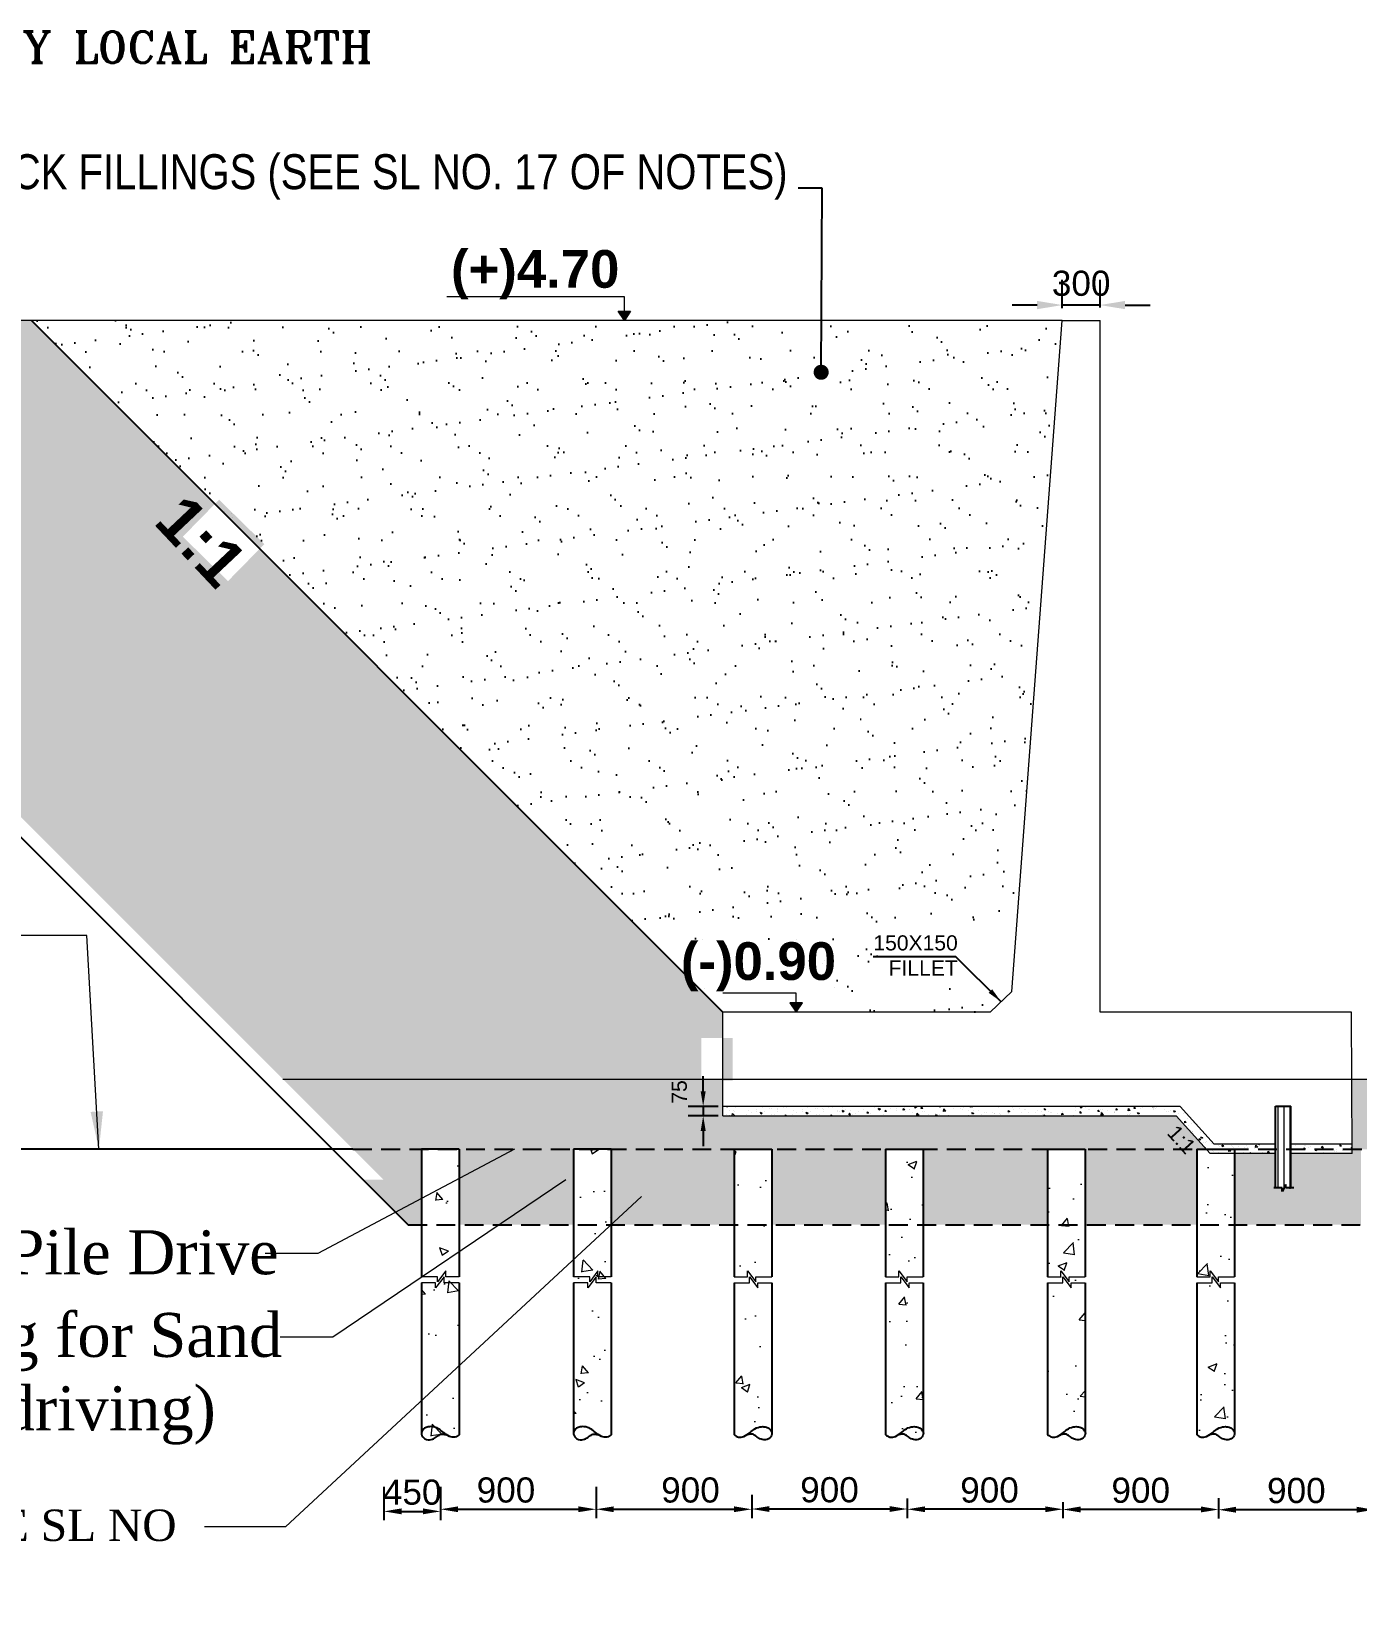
# Model space of a CAD drawing. Extents: x -358915 to 1258323, y -1585493 to -305611.
# Drawn here: x 1035875 to 1046417, y -1497750 to -1485247 of the extents above; entities that cross this region are included whole.
import ezdxf

# ---------------------------------------------------------------- set-up
doc = ezdxf.new("R2010")
doc.units = 0
doc.header["$LTSCALE"] = 300
doc.header["$MEASUREMENT"] = 0
doc.linetypes.add('ACAD_ISO03W100', pattern=[30, 12, -18])
doc.linetypes.add('DASHED', pattern=[0.75, 0.5, -0.25])
doc.layers.get('0').update_dxf_attribs({"linetype": 'CONTINUOUS'})
doc.layers.get('DEFPOINTS').update_dxf_attribs({"linetype": 'CONTINUOUS'})
doc.layers.add('Dim', color=7, linetype='CONTINUOUS', lineweight=9)
doc.layers.add('HATCH', color=252, linetype='CONTINUOUS', lineweight=5)
for name, color, linetype in [('LINE', 7, 'CONTINUOUS'), ('P1', 7, 'CONTINUOUS'), ('TEXT', 10, 'CONTINUOUS'), ('TXT', 7, 'CONTINUOUS')]:
    doc.layers.add(name, color=color, linetype=linetype)
doc.styles.add('Arial', font='arial.ttf')
doc.styles.add('BIG', font='ROMANT.SHX')
doc.styles.add('DIM', font='isocp3.shx')
doc.styles.add('dimText', font='ARIALN.TTF')
doc.dimstyles.new('dim_100', dxfattribs={"dimtxt": 200, "dimasz": 200, "dimexe": 200, "dimexo": 100, "dimgap": 70, "dimtad": 1, "dimdec": 0, "dimzin": 0, "dimdsep": 46, "dimtxsty": 'DIM', "dimcen": 150, "dimclrd": 5, "dimclre": 5, "dimclrt": 7, "dimadec": 0, "dimazin": 0, "dimtfac": 1, "dimtdec": 0, "dimtmove": 0, "dimatfit": 3, "dimfxl": 20, "dimtolj": 1, "dimtzin": 0, "dimarcsym": 0})
doc.dimstyles.new('dim_230', dxfattribs={"dimtxt": 460, "dimasz": 460, "dimexe": 230, "dimexo": 100, "dimgap": 100, "dimtad": 1, "dimdec": 0, "dimzin": 0, "dimdsep": 46, "dimtxsty": 'dimText', "dimcen": 0.09, "dimclrd": 256, "dimclre": 256, "dimclrt": 7, "dimadec": 0, "dimazin": 0, "dimtfac": 1, "dimtdec": 0, "dimtofl": 0, "dimtmove": 0, "dimatfit": 3, "dimfxl": 1, "dimtolj": 1, "dimtzin": 0, "dimlwd": -1, "dimlwe": -1, "dimarcsym": 0})
doc.dimstyles.new('dim_250', dxfattribs={"dimtxt": 500, "dimasz": 500, "dimexe": 500, "dimexo": 100, "dimgap": 150, "dimtad": 1, "dimdec": 0, "dimzin": 0, "dimdsep": 46, "dimtxsty": 'Arial', "dimcen": 350, "dimclrd": 5, "dimclre": 5, "dimclrt": 7, "dimadec": 0, "dimazin": 0, "dimtfac": 1, "dimtdec": 0, "dimtmove": 0, "dimatfit": 3, "dimfxl": 500, "dimfxlon": 1, "dimtolj": 1, "dimtzin": 0, "dimarcsym": 0})
doc.dimstyles.new('dim_60', dxfattribs={"dimtxt": 120, "dimasz": 120, "dimexe": 60, "dimexo": 60, "dimgap": 50, "dimtad": 1, "dimdec": 0, "dimzin": 0, "dimdsep": 46, "dimtxsty": 'DIM', "dimcen": 0.09, "dimclrd": 5, "dimclre": 5, "dimclrt": 7, "dimadec": 0, "dimazin": 0, "dimtfac": 1, "dimtdec": 0, "dimtmove": 0, "dimatfit": 3, "dimfxl": 1, "dimtolj": 1, "dimtzin": 0, "dimarcsym": 0})
doc.dimstyles.new('dim_70', dxfattribs={"dimtxt": 140, "dimasz": 140, "dimexe": 70, "dimexo": 40, "dimgap": 50, "dimtad": 1, "dimdec": 0, "dimzin": 0, "dimdsep": 46, "dimtxsty": 'Arial', "dimcen": 0.09, "dimclrd": 5, "dimclre": 5, "dimclrt": 7, "dimadec": 0, "dimazin": 0, "dimtfac": 1, "dimtdec": 0, "dimtmove": 0, "dimatfit": 3, "dimfxl": 1, "dimtolj": 1, "dimtzin": 0, "dimarcsym": 0})
pattern_1 = [(37.5, (2003.17, -4626.59), (-5.039469, 154.1459015), [0, -121.6, 0, -136, 0, -130]), (7.5, (2003.17, -4626.6), (141.582136, 225.771685), [0, -65.6, 0, -109.6, 0, -42]), (327.5, (1904.77, -4626.59), (249.131349, 0.452724), [0, -40, 0, -144, 0, -188]), (317.5, (1904.77, -4626.6), (240.490128, 70.214045), [0, -20, 0, -94.4, 0, -108])]

# ---------------------------------------------------------------- blocks, each defined once
blk = doc.blocks.new('*D1532')
at = {"layer": 'DEFPOINTS', "color": 0, "ltscale": 50}
for p in [(1042843, -1496875), (1044081, -1496906), (1042843, -1497000)]:
    blk.add_point(p, dxfattribs=at)
at = {"layer": 'HATCH', "color": 5, "lineweight": -2, "ltscale": 50}
for p, q in [((1042843, -1496915), (1042843, -1497070)), ((1044081, -1496946), (1044081, -1497070)), ((1043941, -1497000), (1042983, -1497000))]:
    blk.add_line(p, q, dxfattribs=at)
at = {"layer": 'HATCH', "color": 5, "ltscale": 50}
for points in [[(1042983, -1496977), (1042983, -1497023), (1042843, -1497000)], [(1043941, -1496977), (1043941, -1497023), (1044081, -1497000)]]:
    blk.add_solid(points, dxfattribs=at)
at = {"layer": 'HATCH', "color": 7, "ltscale": 50, "insert": (1043497, -1496848), "char_height": 200, "attachment_point": 5, "style": 'Arial'}
blk.add_mtext('\\A1;900', dxfattribs=at)
blk = doc.blocks.new('*D1533')
at = {"layer": 'DEFPOINTS', "color": 0, "ltscale": 50}
for p in [(1041605, -1496846), (1042843, -1496875), (1041605, -1496998)]:
    blk.add_point(p, dxfattribs=at)
at = {"layer": 'HATCH', "color": 5, "lineweight": -2, "ltscale": 50}
for p, q in [((1041605, -1496886), (1041605, -1497068)), ((1042843, -1496915), (1042843, -1497068)), ((1042703, -1496998), (1041745, -1496998))]:
    blk.add_line(p, q, dxfattribs=at)
at = {"layer": 'HATCH', "color": 5, "ltscale": 50}
for points in [[(1041745, -1496975), (1041745, -1497021), (1041605, -1496998)], [(1042703, -1496975), (1042703, -1497021), (1042843, -1496998)]]:
    blk.add_solid(points, dxfattribs=at)
at = {"layer": 'HATCH', "color": 7, "ltscale": 50, "insert": (1042224, -1496846), "char_height": 200, "attachment_point": 5, "style": 'Arial'}
blk.add_mtext('\\A1;900', dxfattribs=at)
blk = doc.blocks.new('*D1534')
at = {"layer": 'DEFPOINTS', "color": 0, "ltscale": 50}
for p in [(1044076, -1487423), (1044076, -1487547), (1044376, -1487543)]:
    blk.add_point(p, dxfattribs=at)
at = {"layer": 'HATCH', "color": 5, "lineweight": -2, "ltscale": 50}
for p, q in [((1044076, -1487447), (1044076, -1487223)), ((1044376, -1487443), (1044376, -1487223)), ((1043876, -1487423), (1043676, -1487423)), ((1044376, -1487423), (1044076, -1487423)), ((1044576, -1487423), (1044776, -1487423))]:
    blk.add_line(p, q, dxfattribs=at)
at = {"layer": 'HATCH', "color": 5, "ltscale": 50}
for points in [[(1043876, -1487390), (1043876, -1487456), (1044076, -1487423)], [(1044576, -1487390), (1044576, -1487456), (1044376, -1487423)]]:
    blk.add_solid(points, dxfattribs=at)
at = {"layer": 'HATCH', "color": 7, "ltscale": 50, "insert": (1044226, -1487251), "char_height": 200, "attachment_point": 5, "style": 'Arial'}
blk.add_mtext('\\A1;300', dxfattribs=at)
blk = doc.blocks.new('RT')
at = {"layer": 'Dim', "ltscale": 50}
h = blk.add_hatch(dxfattribs=at)
h.set_pattern_fill('AR-CONC', color=8, scale=100, style=0)
h.set_pattern_definition([(50, (-3013919.5, 641592.65), (717.26018, -62.75213), [75, -825]), (355, (-3013919.5, 641592.65), (-138.75133, 752.19213), [60, -660]), (100.4514, (-3013859.75, 641587.4), (578.50938, 689.43954), [63.74019, -701.14211]), (46.1842, (-3013919.5, 641792.65), (1067.24105, -165.51901), [112.5, -1237.5]), (96.6356, (-3013830.6, 641778.9), (934.6627, 974.11787), [95.6103, -1051.713]), (351.1842, (-3013919.5, 641792.7), (934.66195, 974.1186), [90, -990]), (21, (-3013819.5, 641742.65), (596.90705, -402.61889), [75, -825]), (326, (-3013819.5, 641742.65), (243.31533, 725.15005), [60, -660]), (71.4514, (-3013769.8, 641709.1), (840.22263, 322.5305), [63.74019, -701.14211]), (37.5, (-3013919.52, 641592.65), (12.159855, 332.893854), [0, -652, 0, -670, 0, -662.5]), (7.5, (-3013919.52, 641592.65), (263.069537, 394.41171), [0, -382, 0, -637, 0, -252.5]), (327.5, (-3014142.52, 641592.65), (533.822436, -22.554872), [0, -250, 0, -780, 0, -1035]), (317.5, (-3014242.52, 641592.65), (583.18617, 100.10498), [0, -325, 0, -518, 0, -735])])
h.paths.add_polyline_path([(150, -2269), (138, -2291), (119, -2305), (97, -2311), (74, -2310), (52, -2302), (33, -2290), (15, -2276), (-6, -2267), (-29, -2266), (-52, -2273), (-64, -2281), (-86, -2289), (-109, -2290), (-130, -2283), (-150, -2271), (-150, 0), (150, 0)])
for points in [[(-150, -1014), (-44, -1014), (-44, -966), (22, -1055), (22, -1014), (150, -1014)], [(-150, -1063), (-29, -1063), (-29, -1015), (38, -1103), (38, -1063), (150, -1063)]]:
    blk.add_lwpolyline(points, dxfattribs=at)
at = {"layer": 'P1', "ltscale": 50}
for points in [[(-150, 0), (-150, -1014)], [(-150, 0), (150, 0)], [(150, 0), (150, -1014)], [(-150, -1063), (-150, -2271)], [(150, -1063), (150, -2253)]]:
    blk.add_lwpolyline(points, dxfattribs=at)
blk.add_spline([(-150, -2271), (-115, -2289), (-72, -2284), (-23, -2252), (15, -2223), (67, -2207), (106, -2210), (132, -2224), (144, -2239), (150, -2253), (150, -2266), (123, -2303), (73, -2309), (38, -2293), (10, -2273), (-18, -2265), (-51, -2273)], degree=3, dxfattribs=at)
blk = doc.blocks.new('PILE.5')
at = {"layer": 'HATCH', "color": 5}
blk.add_blockref('RT', (0, 0), dxfattribs=at)
blk = doc.blocks.new('*D1535')
at = {"layer": 'DEFPOINTS', "color": 0, "ltscale": 50}
for p in [(1040367, -1496782), (1041605, -1496846), (1041605, -1497000)]:
    blk.add_point(p, dxfattribs=at)
at = {"layer": 'HATCH', "color": 5, "lineweight": -2, "ltscale": 50}
for p, q in [((1040367, -1496822), (1040367, -1497070)), ((1041605, -1496886), (1041605, -1497070)), ((1040507, -1497000), (1041465, -1497000))]:
    blk.add_line(p, q, dxfattribs=at)
at = {"layer": 'HATCH', "color": 5, "ltscale": 50}
for points in [[(1040507, -1496977), (1040507, -1497023), (1040367, -1497000)], [(1041465, -1496977), (1041465, -1497023), (1041605, -1497000)]]:
    blk.add_solid(points, dxfattribs=at)
at = {"layer": 'HATCH', "color": 7, "ltscale": 50, "insert": (1041118, -1496848), "char_height": 200, "attachment_point": 5, "style": 'Arial'}
blk.add_mtext('\\A1;900', dxfattribs=at)
blk = doc.blocks.new('*D1536')
at = {"layer": 'DEFPOINTS', "color": 0, "ltscale": 50}
for p in [(1045319, -1496906), (1046557, -1496875), (1045319, -1497004)]:
    blk.add_point(p, dxfattribs=at)
at = {"layer": 'HATCH', "color": 5, "lineweight": -2, "ltscale": 50}
for p, q in [((1045319, -1496946), (1045319, -1497074)), ((1046557, -1496915), (1046557, -1497074)), ((1046417, -1497004), (1045459, -1497004))]:
    blk.add_line(p, q, dxfattribs=at)
at = {"layer": 'HATCH', "color": 5, "ltscale": 50}
for points in [[(1045459, -1496980), (1045459, -1497027), (1045319, -1497004)], [(1046417, -1496980), (1046417, -1497027), (1046557, -1497004)]]:
    blk.add_solid(points, dxfattribs=at)
at = {"layer": 'HATCH', "color": 7, "ltscale": 50, "insert": (1045938, -1496852), "char_height": 200, "attachment_point": 5, "style": 'Arial'}
blk.add_mtext('\\A1;900', dxfattribs=at)
blk = doc.blocks.new('*D1539')
at = {"layer": 'DEFPOINTS', "color": 0, "ltscale": 500}
for p in [(1041627, -1493796), (1041219, -1493871), (1041696, -1493871)]:
    blk.add_point(p, dxfattribs=at)
at = {"layer": 'Dim', "color": 5, "lineweight": -2, "ltscale": 500}
for p, q in [((1041219, -1493676), (1041219, -1493556)), ((1041339, -1493796), (1041099, -1493796)), ((1041219, -1493796), (1041219, -1493871)), ((1041339, -1493871), (1041099, -1493871)), ((1041219, -1493991), (1041219, -1494111))]:
    blk.add_line(p, q, dxfattribs=at)
at = {"layer": 'Dim', "color": 5, "ltscale": 500}
for points in [[(1041199, -1493676), (1041239, -1493676), (1041219, -1493796)], [(1041199, -1493991), (1041239, -1493991), (1041219, -1493871)]]:
    blk.add_solid(points, dxfattribs=at)
at = {"layer": 'Dim', "color": 7, "ltscale": 500, "insert": (1041030, -1493681), "char_height": 120, "attachment_point": 5, "rotation": 90, "style": 'Arial'}
blk.add_mtext('\\A1;75', dxfattribs=at)
blk = doc.blocks.new('*D1540')
at = {"layer": 'DEFPOINTS', "color": 0, "ltscale": 50}
for p in [(1038679, -1496782), (1039129, -1496782), (1039129, -1497017)]:
    blk.add_point(p, dxfattribs=at)
at = {"layer": 'HATCH', "color": 5, "lineweight": -2, "ltscale": 50}
for p, q in [((1038679, -1496822), (1038679, -1497087)), ((1039129, -1496822), (1039129, -1497087)), ((1038819, -1497017), (1038989, -1497017))]:
    blk.add_line(p, q, dxfattribs=at)
at = {"layer": 'HATCH', "color": 5, "ltscale": 50}
for points in [[(1038819, -1496993), (1038819, -1497040), (1038679, -1497017)], [(1038989, -1496993), (1038989, -1497040), (1039129, -1497017)]]:
    blk.add_solid(points, dxfattribs=at)
at = {"layer": 'HATCH', "color": 7, "ltscale": 50, "insert": (1038904, -1496865), "char_height": 200, "attachment_point": 5, "style": 'Arial'}
blk.add_mtext('\\A1;450', dxfattribs=at)
blk = doc.blocks.new('*D1558')
at = {"layer": 'DEFPOINTS', "color": 0, "ltscale": 50}
for p in [(1039129, -1496782), (1040367, -1496846), (1040367, -1497000)]:
    blk.add_point(p, dxfattribs=at)
at = {"layer": 'HATCH', "color": 5, "lineweight": -2, "ltscale": 50}
for p, q in [((1039129, -1496822), (1039129, -1497070)), ((1040367, -1496886), (1040367, -1497070)), ((1039269, -1497000), (1040227, -1497000))]:
    blk.add_line(p, q, dxfattribs=at)
at = {"layer": 'HATCH', "color": 5, "ltscale": 50}
for points in [[(1039269, -1496977), (1039269, -1497023), (1039129, -1497000)], [(1040227, -1496977), (1040227, -1497023), (1040367, -1497000)]]:
    blk.add_solid(points, dxfattribs=at)
at = {"layer": 'HATCH', "color": 7, "ltscale": 50, "insert": (1039650, -1496848), "char_height": 200, "attachment_point": 5, "style": 'Arial'}
blk.add_mtext('\\A1;900', dxfattribs=at)
blk = doc.blocks.new('*D1682')
at = {"layer": 'DEFPOINTS', "color": 0, "ltscale": 50}
for p in [(1044081, -1496904), (1045319, -1496873), (1044081, -1497002)]:
    blk.add_point(p, dxfattribs=at)
at = {"layer": 'HATCH', "color": 5, "lineweight": -2, "ltscale": 50}
for p, q in [((1044081, -1496944), (1044081, -1497072)), ((1045319, -1496913), (1045319, -1497072)), ((1045179, -1497002), (1044221, -1497002))]:
    blk.add_line(p, q, dxfattribs=at)
at = {"layer": 'HATCH', "color": 5, "ltscale": 50}
for points in [[(1044221, -1496978), (1044221, -1497025), (1044081, -1497002)], [(1045179, -1496978), (1045179, -1497025), (1045319, -1497002)]]:
    blk.add_solid(points, dxfattribs=at)
at = {"layer": 'HATCH', "color": 7, "ltscale": 50, "insert": (1044700, -1496850), "char_height": 200, "attachment_point": 5, "style": 'Arial'}
blk.add_mtext('\\A1;900', dxfattribs=at)

msp = doc.modelspace()

# ---------------------------------------------------------------- hatches: boundary and pattern name
at = {"layer": 'Dim', "ltscale": 500}
h = msp.add_hatch(color=15, dxfattribs=at)
h.dxf.hatch_style = 1
h.paths.add_polyline_path([(1040592.3, -1487471.6), (1040542.6, -1487471.6), (1040592.3, -1487545.5)])
h.paths.add_polyline_path([(1040642, -1487471.6), (1040592.3, -1487471.6), (1040592.3, -1487545.5)])
h = msp.add_hatch(color=15, dxfattribs=at)
h.dxf.hatch_style = 1
h.paths.add_polyline_path([(1041958.9, -1492972), (1042008.7, -1492972), (1041958.9, -1493045.9)])
h.paths.add_polyline_path([(1041909.2, -1492972), (1041958.9, -1492972), (1041958.9, -1493045.9)])
at = {"layer": 'HATCH', "ltscale": 10}
h = msp.add_hatch(dxfattribs=at)
h.set_pattern_fill('ANSI31', color=256, scale=375, angle=45, style=0)
h.set_pattern_definition([(90, (910606.73, -1484484.224), (46.875, 7e-15), [])])
h.paths.add_polyline_path([(1045893, -1494450.4), (1045848.8, -1494450.4), (1045848.8, -1494421.9), (1045820.8, -1494477.3), (1045820.8, -1494450.4), (1045773, -1494449.8), (1045773, -1493795.7), (1045893, -1493795.7)])
at = {"layer": 'LINE', "lineweight": 9, "ltscale": 50}
h = msp.add_hatch(dxfattribs=at)
h.set_pattern_fill('AR-SAND', color=0, scale=80, style=0)
h.set_pattern_definition(pattern_1)
h.paths.add_polyline_path([(1031841.9, -1487545.5), (1035875.3, -1487545.5), (1041375.7, -1493045.9), (1041375.7, -1493579.8), (1040472.3, -1493579.8), (1040472.3, -1492437.7), (1036749.3, -1492452.9)])
h.paths.add_polyline_path([(1036749.3, -1492452.9), (1040472.3, -1492437.7), (1040472.3, -1493579.8), (1037876.2, -1493579.8)], flags=17)
h.paths.add_polyline_path([(1041452.7, -1493590.6), (1041205.4, -1493590.6), (1041205.4, -1493250.9), (1041452.7, -1493250.9)])
h.paths.add_polyline_path([(1037439, -1489617.9), (1037079.2, -1489265.3), (1037367.7, -1488970.9), (1037727.5, -1489323.6)], flags=16)
at = {"layer": 'LINE', "ltscale": 50}
h = msp.add_hatch(dxfattribs=at)
h.set_pattern_fill('AR-SAND', color=4, scale=200, style=0)
h.set_pattern_definition([(37.5, (2003.17, -4626.6), (-12.59867, 385.364754), [0, -304, 0, -340, 0, -325]), (7.5, (2003.17, -4626.6), (353.95534, 564.42921), [0, -164, 0, -274, 0, -105]), (327.5, (1757.17, -4626.6), (622.82837, 1.13181), [0, -100, 0, -360, 0, -470]), (317.5, (1757.17, -4626.6), (601.22532, 175.53511), [0, -50, 0, -236, 0, -270])])
h.paths.add_polyline_path([(1042008.7, -1492972), (1041909.2, -1492972), (1041958.9, -1493045.9), (1041375.7, -1493045.9), (1035875.3, -1487545.5), (1044075.3, -1487552.9), (1043669.1, -1492887.5), (1043502.4, -1493045.9), (1041958.9, -1493045.9)])
h.paths.add_polyline_path([(1042177.8, -1493045.9), (1041375.7, -1493045.9), (1041134.3, -1492549.1), (1042144.1, -1492545.4)], flags=17)
h.paths.add_polyline_path([(1042665.3, -1492831.3), (1042665.3, -1492384), (1043712.5, -1492390.8), (1043675.7, -1492881.2)], flags=16)
at = {"layer": 'LINE', "lineweight": 9}
h = msp.add_hatch(dxfattribs=at)
h.set_pattern_fill('AR-SAND', color=256, scale=70, style=0)
h.set_pattern_definition([(37.5, (0, 0), (-4.409535, 134.877664), [0, -106.4, 0, -119, 0, -113.75]), (7.5, (0, 0), (123.88437, 197.550225), [0, -57.4, 0, -95.9, 0, -36.75]), (327.5, (-86.1, 0), (217.98993, 0.396134), [0, -35, 0, -126, 0, -164.5]), (317.5, (-86.1, 0), (210.428862, 61.43729), [0, -17.5, 0, -82.6, 0, -94.5])])
h.paths.add_polyline_path([(1048396, -1494379.8), (1047946.9, -1494379.8), (1047946.9, -1494736.6), (1048039.3, -1494736.6)])
h.paths.add_polyline_path([(1047646.9, -1494379.8), (1046751, -1494379.8), (1046751, -1494736.6), (1047646.9, -1494736.6)])
h.paths.add_polyline_path([(1046451, -1494379.8), (1045893, -1494379.8), (1045893, -1494444.7), (1045854.3, -1494444.7), (1045854.3, -1494416.1), (1045826.2, -1494471.5), (1045826.2, -1494444.7), (1045773, -1494444.7), (1045773, -1494379.8), (1045446.2, -1494379.8), (1045446.2, -1494736.6), (1046451, -1494736.6)])
h.paths.add_polyline_path([(1045146.2, -1494379.8), (1044259.2, -1494379.8), (1044259.2, -1494736.6), (1045146.2, -1494736.6)])
h.paths.add_polyline_path([(1043959.2, -1494379.8), (1042970.2, -1494379.8), (1042970.2, -1494736.6), (1043959.2, -1494736.6)])
h.paths.add_polyline_path([(1042670.2, -1494379.8), (1041765.6, -1494379.8), (1041765.6, -1494736.6), (1042670.2, -1494736.6)])
h.paths.add_polyline_path([(1041465.6, -1494379.8), (1040488.1, -1494379.8), (1040488.1, -1494736.6), (1041465.6, -1494736.6)])
h.paths.add_polyline_path([(1040188.1, -1494379.8), (1039278.6, -1494379.8), (1039278.6, -1494736.6), (1040188.1, -1494736.6)])
h.paths.add_polyline_path([(1038978.6, -1494379.8), (1038515.1, -1494379.8), (1038871.9, -1494736.6), (1038978.6, -1494736.6)])
h.paths.add_polyline_path([(1040939.4, -1493797.3), (1040939.4, -1493565.5), (1041121.4, -1493565.5), (1041121.4, -1493797.3)], flags=9)
h.paths.add_polyline_path([(1044859.8, -1494010.9), (1045056.6, -1494228.4), (1045190.6, -1494107.1), (1044993.8, -1493889.6)], flags=24)
h.paths.add_polyline_path([(1040746.9, -1494136.6), (1045221.4, -1494136.6), (1044983, -1493870.7), (1041375.7, -1493870.7), (1041375.7, -1493579.8), (1037876.2, -1493579.8), (1038676.2, -1494379.8), (1038978.6, -1494379.8), (1038978.6, -1494136.6), (1039278.6, -1494136.6), (1039278.6, -1494136.6), (1040446.9, -1494136.6), (1040446.9, -1494136.6), (1040746.9, -1494136.6)])
h.paths.add_polyline_path([(1046451, -1494136.6), (1047946.9, -1494136.6), (1047946.9, -1494379.8), (1048246.9, -1494379.8), (1049046.9, -1493579.8), (1046379.3, -1493579.8), (1046383, -1494170.7), (1046319.1, -1494170.7), (1046319.1, -1494379.8), (1046451, -1494379.8)])
at = {"layer": 'LINE', "lineweight": 9, "ltscale": 50}
h = msp.add_hatch(dxfattribs=at)
h.set_pattern_fill('AR-SAND', color=0, scale=80, style=0)
h.set_pattern_definition(pattern_1)
h.paths.add_polyline_path([(1042670.2, -1494136.6), (1041765.6, -1494136.6), (1041765.6, -1494379.8), (1042670.2, -1494379.8)])
h.paths.add_polyline_path([(1041465.6, -1494136.6), (1040488.1, -1494136.6), (1040488.1, -1494379.8), (1041465.6, -1494379.8)])
h.paths.add_polyline_path([(1040188.1, -1494136.6), (1039278.6, -1494136.6), (1039278.6, -1494379.8), (1040188.1, -1494379.8)])
h.paths.add_polyline_path([(1043959.2, -1494136.6), (1042970.2, -1494136.6), (1042970.2, -1494379.8), (1043959.2, -1494379.8)])
h.paths.add_polyline_path([(1045146.2, -1494136.6), (1044259.2, -1494136.6), (1044259.2, -1494379.8), (1045146.2, -1494379.8)])
h.paths.add_polyline_path([(1047646.9, -1494136.6), (1046751, -1494136.6), (1046751, -1494379.8), (1047646.9, -1494379.8)])
h.paths.add_polyline_path([(1046451, -1494136.6), (1046382.8, -1494136.6), (1046383, -1494170.7), (1045893, -1494170.7), (1045893, -1494379.8), (1046451, -1494379.8)])
h.paths.add_polyline_path([(1045773, -1494170.7), (1045446.2, -1494170.7), (1045446.2, -1494379.8), (1045773, -1494379.8)])
h.paths.add_polyline_path([(1044859.8, -1494010.9), (1045056.6, -1494228.4), (1045190.6, -1494107.1), (1044993.8, -1493889.6)], flags=9)

# ---------------------------------------------------------------- linework, layer by layer
at = {"color": 7, "lineweight": 15}
for p, q in [((1043675.7, -1492881.2), (1044075.9, -1487545.5)), ((1044075.9, -1487545.5), (1044375.9, -1487545.5)), ((1044375.9, -1493045.9), (1044375.9, -1487545.5)), ((1043675.7, -1492881.2), (1043502.4, -1493045.9)), ((1043502.4, -1493045.9), (1041375.7, -1493045.9)), ((1041375.7, -1493870.7), (1041375.7, -1493045.9)), ((1046375.9, -1493045.9), (1044375.9, -1493045.9)), ((1044375.9, -1493045.9), (1044375.9, -1493045.9)), ((1046383, -1494170.7), (1046375.9, -1493045.9)), ((1041525.7, -1493795.7), (1041375.7, -1493795.7)), ((1045014, -1493795.7), (1041525.7, -1493795.7)), ((1041375.7, -1493870.7), (1041525.7, -1493870.7)), ((1041525.7, -1493870.7), (1044983, -1493870.7)), ((1045773, -1494095.7), (1045283, -1494095.7)), ((1046383, -1494095.7), (1045893, -1494095.7)), ((1045773, -1494170.7), (1045252, -1494170.7)), ((1046383, -1494170.7), (1045893, -1494170.7))]:
    msp.add_line(p, q, dxfattribs=at)
for points in [[(1045014, -1493795.7), (1045283, -1494095.7)], [(1044983, -1493870.7), (1045252, -1494170.7)]]:
    msp.add_lwpolyline(points, dxfattribs=at)
at = {"layer": 'Dim', "ltscale": 500}
msp.add_line((1036316.2, -1492437.7), (1030110.2, -1492437.7, 0), dxfattribs=at)
for points in [[(1040592.3, -1487471.6), (1040592.3, -1487356.5), (1039179.3, -1487356.5)], [(1041958.9, -1492972), (1041958.9, -1492896.1), (1041374.1, -1492896.1)]]:
    msp.add_lwpolyline(points, dxfattribs=at)
for points in [[(1040592.3, -1487545.5), (1040542.6, -1487471.6), (1040642, -1487471.6)], [(1041958.9, -1493045.9), (1042008.7, -1492972), (1041909.2, -1492972)]]:
    msp.add_lwpolyline(points, close=True, dxfattribs=at)
at = {"layer": 'HATCH', "color": 8, "linetype": 'ACAD_ISO03W100', "ltscale": 10000}
msp.add_line((1037876.2, -1493579.8), (1050031.1, -1493579.8), dxfattribs=at)
at = {"layer": 'HATCH', "color": 5, "ltscale": 50}
msp.add_lwpolyline([(1044075.9, -1487545.5), (1031226.1, -1487545.5)], dxfattribs=at)
at = {"layer": 'LINE', "color": 2, "lineweight": 15}
for p, q in [((1041403.2, -1493800.4), (1041404.1, -1493795.7)), ((1041415.2, -1493799.3), (1041403.2, -1493800.4)), ((1041415.2, -1493799.3), (1041412.2, -1493795.7)), ((1041431.2, -1493828.6), (1041431.2, -1493828.6)), ((1041463.5, -1493830.2), (1041463.5, -1493830.2)), ((1041472, -1493839.8), (1041472, -1493839.8)), ((1041474.2, -1493800.8), (1041474.2, -1493800.8)), ((1041577.1, -1493831.7), (1041577.1, -1493831.7)), ((1041599.5, -1493844.1), (1041599.5, -1493844.1)), ((1041641.7, -1493817.3), (1041641.7, -1493817.3)), ((1041642.3, -1493840.3), (1041642.3, -1493840.3)), ((1041689.4, -1493851.1), (1041675.4, -1493845.7)), ((1041679.5, -1493857.8), (1041675.4, -1493845.7)), ((1041679.8, -1493845.8), (1041679.8, -1493845.8)), ((1041688, -1493804.9), (1041688, -1493804.9)), ((1041690.2, -1493796.4), (1041690.2, -1493796.4)), ((1041706.3, -1493839.6), (1041706.3, -1493839.6)), ((1041748.5, -1493812.7), (1041748.5, -1493812.7)), ((1041763.7, -1493814.9), (1041763.7, -1493814.9)), ((1041806.9, -1493816.4), (1041806.9, -1493816.4)), ((1041813.1, -1493835.1), (1041813.1, -1493835.1)), ((1041813.8, -1493821.5), (1041813.8, -1493821.5)), ((1041855.2, -1493808.2), (1041855.2, -1493808.2)), ((1041882.3, -1493807), (1041882.3, -1493807)), ((1041941.3, -1493831.7), (1041941.3, -1493831.7)), ((1041963.7, -1493844.1), (1041963.7, -1493844.1)), ((1042005.8, -1493817.3), (1042005.8, -1493817.3)), ((1042006.4, -1493840.3), (1042006.4, -1493840.3)), ((1042053.5, -1493851.1), (1042039.5, -1493845.7)), ((1042043.6, -1493857.8), (1042039.5, -1493845.7)), ((1042043.9, -1493845.8), (1042043.9, -1493845.8)), ((1042052.1, -1493804.9), (1042052.1, -1493804.9)), ((1042054.3, -1493796.4), (1042054.3, -1493796.4)), ((1042070.4, -1493839.6), (1042070.4, -1493839.6)), ((1042112.6, -1493812.7), (1042112.6, -1493812.7)), ((1042127.9, -1493814.9), (1042127.9, -1493814.9)), ((1042171, -1493816.4), (1042171, -1493816.4)), ((1042177.2, -1493835.1), (1042177.2, -1493835.1)), ((1042177.9, -1493821.5), (1042177.9, -1493821.5)), ((1042219.4, -1493808.2), (1042219.4, -1493808.2)), ((1042246.4, -1493807), (1042246.4, -1493807)), ((1042284, -1493830.6), (1042284, -1493830.6)), ((1042287.6, -1493836.4), (1042287.6, -1493836.4)), ((1042304.2, -1493838.1), (1042304.2, -1493838.1)), ((1042326.1, -1493803.7), (1042326.1, -1493803.7)), ((1042341, -1493835), (1042327, -1493829.7)), ((1042331, -1493841.8), (1042327, -1493829.7)), ((1042341, -1493835), (1042331, -1493841.8)), ((1042349.1, -1493821.1), (1042349.1, -1493821.1)), ((1042390.7, -1493826.1), (1042390.7, -1493826.1)), ((1042432.9, -1493799.2), (1042432.9, -1493799.2)), ((1042453, -1493836.1), (1042453, -1493836.1)), ((1042497.5, -1493821.6), (1042497.5, -1493821.6)), ((1042523.1, -1493850.4), (1042525.4, -1493837.9)), ((1042532.9, -1493846.7), (1042525.4, -1493837.9)), ((1042535.1, -1493849.4), (1042532.9, -1493846.7)), ((1042579.5, -1493802.4), (1042579.5, -1493802.4)), ((1042604.2, -1493817.1), (1042604.2, -1493817.1)), ((1042628.4, -1493819), (1042614.4, -1493813.6)), ((1042618.4, -1493825.7), (1042614.4, -1493813.6)), ((1042628.4, -1493819), (1042618.4, -1493825.7)), ((1042629.6, -1493809), (1042629.6, -1493809)), ((1042654.3, -1493796.4), (1042654.3, -1493796.4)), ((1042666.6, -1493837.8), (1042668.9, -1493825.3)), ((1042678.5, -1493836.8), (1042666.6, -1493837.8)), ((1042678.5, -1493836.8), (1042668.9, -1493825.3)), ((1042711, -1493812.5), (1042711, -1493812.5)), ((1042745.9, -1493797.2), (1042745.9, -1493797.2)), ((1042755.9, -1493825.6), (1042755.9, -1493825.6)), ((1042758.1, -1493811.4), (1042758.1, -1493811.4)), ((1042810, -1493825.3), (1042812.3, -1493812.8)), ((1042822, -1493824.3), (1042810, -1493825.3)), ((1042822, -1493824.3), (1042812.3, -1493812.8)), ((1042817.8, -1493808), (1042817.8, -1493808)), ((1042831.6, -1493835.6), (1042831.6, -1493835.6)), ((1042859.2, -1493824.2), (1042859.2, -1493824.2)), ((1042862.5, -1493817.2), (1042862.5, -1493817.2)), ((1042881.7, -1493842.2), (1042881.7, -1493842.2)), ((1042915.8, -1493803), (1042901.8, -1493797.6)), ((1042905.9, -1493809.7), (1042901.8, -1493797.6)), ((1042915.8, -1493803), (1042905.9, -1493809.7)), ((1042924.5, -1493803.5), (1042924.5, -1493803.5)), ((1042953.5, -1493812.7), (1042955.8, -1493800.2)), ((1042965.4, -1493811.7), (1042953.5, -1493812.7)), ((1042965.4, -1493811.7), (1042955.8, -1493800.2)), ((1042961.8, -1493838.3), (1042961.8, -1493838.3)), ((1042979.2, -1493837.2), (1042979.2, -1493837.2)), ((1043031.3, -1493799), (1043031.3, -1493799)), ((1043081.2, -1493796.5), (1043081.2, -1493796.5)), ((1043096.9, -1493800.2), (1043097.7, -1493795.7)), ((1043108.9, -1493799.2), (1043096.9, -1493800.2)), ((1043108.9, -1493799.2), (1043106, -1493795.7)), ((1043131.6, -1493835.5), (1043133.8, -1493816.5)), ((1043149.4, -1493832.7), (1043131.6, -1493835.5)), ((1043149.4, -1493832.7), (1043133.8, -1493816.5)), ((1043164.3, -1493799.5), (1043164.3, -1493799.5)), ((1043207.5, -1493813.1), (1043207.5, -1493813.1)), ((1043267, -1493813.6), (1043267, -1493813.6)), ((1043283.3, -1493823.1), (1043283.3, -1493823.1)), ((1043288.8, -1493807.3), (1043288.8, -1493807.3)), ((1043333.3, -1493829.7), (1043333.3, -1493829.7)), ((1043345.1, -1493802.4), (1043345.9, -1493795.7)), ((1043362.9, -1493799.6), (1043345.1, -1493802.4)), ((1043371.3, -1493851.5), (1043357.3, -1493846.1)), ((1043361.3, -1493858.2), (1043357.3, -1493846.1)), ((1043362.8, -1493799.6), (1043359.1, -1493795.7)), ((1043370.9, -1493828.6), (1043370.9, -1493828.6)), ((1043405.5, -1493827.3), (1043405.5, -1493827.3)), ((1043459.6, -1493846.3), (1043459.6, -1493846.3)), ((1043471.9, -1493841.4), (1043471.9, -1493841.4)), ((1043522.1, -1493847.3), (1043522.1, -1493847.3)), ((1043570, -1493803.4), (1043570, -1493803.4)), ((1043658.7, -1493835.5), (1043644.7, -1493830.1)), ((1043648.8, -1493842.2), (1043644.7, -1493830.1)), ((1043658.7, -1493835.5), (1043648.8, -1493842.2)), ((1043659.1, -1493800.6), (1043659.1, -1493800.6)), ((1043676, -1493803.9), (1043676, -1493803.9)), ((1043686.7, -1493823.4), (1043686.7, -1493823.4)), ((1043734.9, -1493810.6), (1043734.9, -1493810.6)), ((1043753.9, -1493846.7), (1043753.9, -1493846.7)), ((1043777, -1493816.7), (1043777, -1493816.7)), ((1043785, -1493817.2), (1043785, -1493817.2)), ((1043803.3, -1493843.5), (1043803.3, -1493843.5)), ((1043860.6, -1493842.2), (1043860.6, -1493842.2)), ((1043879.7, -1493830.7), (1043879.7, -1493830.7)), ((1043911.3, -1493833.8), (1043911.3, -1493833.8)), ((1043946.1, -1493819.5), (1043932.1, -1493814.1)), ((1043936.2, -1493826.2), (1043932.1, -1493814.1)), ((1043946.1, -1493819.5), (1043936.2, -1493826.2)), ((1043967.4, -1493837.7), (1043967.4, -1493837.7)), ((1043983.6, -1493845.7), (1043983.6, -1493845.7)), ((1043987, -1493843.8), (1043987, -1493843.8)), ((1044074.1, -1493833.2), (1044074.1, -1493833.2)), ((1044180.9, -1493828.7), (1044180.9, -1493828.7)), ((1044184.9, -1493806), (1044184.9, -1493806)), ((1044186.5, -1493798.1), (1044186.5, -1493798.1)), ((1044216.8, -1493850.2), (1044219.1, -1493837.7)), ((1044228.7, -1493849.2), (1044219.1, -1493837.7)), ((1044233.6, -1493803.4), (1044219.6, -1493798.1)), ((1044223.6, -1493810.2), (1044219.6, -1493798.1)), ((1044233.6, -1493803.4), (1044223.6, -1493810.2)), ((1044236.6, -1493804.7), (1044236.6, -1493804.7)), ((1044261.6, -1493804.2), (1044261.6, -1493804.2)), ((1044287.7, -1493824.2), (1044287.7, -1493824.2)), ((1044288.8, -1493821), (1044288.8, -1493821)), ((1044360.2, -1493837.7), (1044362.5, -1493825.1)), ((1044372.2, -1493836.6), (1044360.2, -1493837.7)), ((1044372.2, -1493836.6), (1044362.5, -1493825.1)), ((1044362.9, -1493821.3), (1044362.9, -1493821.3)), ((1044378.2, -1493824.2), (1044378.2, -1493824.2)), ((1044385.8, -1493864.8), (1044388, -1493845.8)), ((1044403.5, -1493862), (1044388, -1493845.8)), ((1044389.8, -1493833.8), (1044389.8, -1493833.8)), ((1044394.4, -1493819.7), (1044394.4, -1493819.7)), ((1044438.6, -1493831.3), (1044438.6, -1493831.3)), ((1044488.7, -1493837.9), (1044488.7, -1493837.9)), ((1044494.9, -1493844.2), (1044494.9, -1493844.2)), ((1044501.2, -1493815.2), (1044501.2, -1493815.2)), ((1044503.7, -1493825.1), (1044506, -1493812.6)), ((1044515.6, -1493824.1), (1044503.7, -1493825.1)), ((1044515.6, -1493824.1), (1044506, -1493812.6)), ((1044593.9, -1493796.3), (1044593.9, -1493796.3)), ((1044599.2, -1493831.7), (1044601.5, -1493812.7)), ((1044617, -1493828.9), (1044599.2, -1493831.7)), ((1044617, -1493828.9), (1044601.4, -1493812.7)), ((1044608, -1493810.7), (1044608, -1493810.7)), ((1044647.1, -1493812.6), (1044649.4, -1493800)), ((1044659.1, -1493811.5), (1044647.1, -1493812.6)), ((1044659.1, -1493811.5), (1044649.4, -1493800)), ((1044689, -1493851.9), (1044675, -1493846.6)), ((1044679.1, -1493858.6), (1044675, -1493846.6)), ((1044694.9, -1493809.1), (1044694.9, -1493809.1)), ((1044714.7, -1493806.1), (1044714.7, -1493806.1)), ((1044790.6, -1493800), (1044791.4, -1493795.7)), ((1044802.5, -1493799), (1044790.6, -1493800)), ((1044797.6, -1493823.2), (1044797.6, -1493823.2)), ((1044802.5, -1493799), (1044799.8, -1493795.7)), ((1044804.5, -1493814.3), (1044804.5, -1493814.3)), ((1044812.7, -1493798.6), (1044813, -1493795.7)), ((1044830.5, -1493795.8), (1044812.7, -1493798.6)), ((1044814.5, -1493808.8), (1044814.5, -1493808.8)), ((1044821.5, -1493801.6), (1044821.5, -1493801.6)), ((1044830.4, -1493795.8), (1044830.4, -1493795.7)), ((1044890.3, -1493818.8), (1044890.3, -1493818.8)), ((1044901.5, -1493838.2), (1044901.5, -1493838.2)), ((1044921.2, -1493834.3), (1044921.2, -1493834.3)), ((1044928.3, -1493797.1), (1044928.3, -1493797.1)), ((1044940.3, -1493825.4), (1044940.3, -1493825.4)), ((1044976.5, -1493835.9), (1044962.4, -1493830.5)), ((1044966.5, -1493842.6), (1044962.5, -1493830.5)), ((1044976.5, -1493835.9), (1044966.5, -1493842.6)), ((1041401, -1493863.1), (1041401, -1493863.1)), ((1041429.8, -1493866.7), (1041429.8, -1493866.7)), ((1041450.8, -1493870.7), (1041452.8, -1493853.4)), ((1041468.3, -1493869.6), (1041452.7, -1493853.4)), ((1041468.3, -1493869.6), (1041461.5, -1493870.7)), ((1041564.2, -1493860.6), (1041564.2, -1493860.6)), ((1041614.3, -1493867.1), (1041614.3, -1493867.1)), ((1041689.4, -1493851.1), (1041679.5, -1493857.8)), ((1041758.9, -1493860.3), (1041758.9, -1493860.3)), ((1041783.7, -1493860.8), (1041783.7, -1493860.8)), ((1041873, -1493870.7), (1041874.4, -1493863)), ((1041880.9, -1493870.7), (1041874.4, -1493863)), ((1041928.3, -1493860.6), (1041928.3, -1493860.6)), ((1041978.4, -1493867.1), (1041978.4, -1493867.1)), ((1042053.5, -1493851.1), (1042043.6, -1493857.8)), ((1042123.1, -1493860.3), (1042123.1, -1493860.3)), ((1042147.8, -1493860.8), (1042147.8, -1493860.8)), ((1042237.1, -1493870.7), (1042238.5, -1493863)), ((1042245, -1493870.7), (1042238.5, -1493863)), ((1042379.7, -1493863), (1042382, -1493850.4)), ((1042391.6, -1493861.9), (1042379.7, -1493862.9)), ((1042380, -1493848.1), (1042380, -1493848.1)), ((1042391.6, -1493861.9), (1042382, -1493850.4)), ((1042404.3, -1493856.5), (1042404.3, -1493856.5)), ((1042430.1, -1493854.6), (1042430.1, -1493854.6)), ((1042532.9, -1493849.5), (1042523.1, -1493850.4)), ((1042535.1, -1493849.4), (1042532.9, -1493849.5)), ((1042554, -1493848.9), (1042554, -1493848.9)), ((1042656.7, -1493863), (1042656.7, -1493863)), ((1042918.2, -1493868.6), (1042920.4, -1493849.6)), ((1042936, -1493865.8), (1042918.2, -1493868.6)), ((1042935.9, -1493865.8), (1042920.3, -1493849.6)), ((1043008, -1493858.8), (1043008, -1493858.8)), ((1043065.7, -1493853.3), (1043065.7, -1493853.3)), ((1043083.9, -1493867.5), (1043069.8, -1493862.1)), ((1043072.7, -1493870.7), (1043069.9, -1493862.1)), ((1043083.9, -1493867.5), (1043079.1, -1493870.7)), ((1043083.7, -1493868.8), (1043083.7, -1493868.8)), ((1043095.8, -1493857.3), (1043095.8, -1493857.3)), ((1043166.7, -1493866.1), (1043166.7, -1493866.1)), ((1043220, -1493869.3), (1043220, -1493869.3)), ((1043326.8, -1493864.8), (1043326.8, -1493864.8)), ((1043371.3, -1493851.5), (1043361.3, -1493858.2)), ((1043433.6, -1493860.3), (1043433.6, -1493860.3)), ((1043535.4, -1493856.3), (1043535.4, -1493856.3)), ((1043540.3, -1493855.8), (1043540.3, -1493855.8)), ((1043574.6, -1493855.4), (1043574.6, -1493855.4)), ((1043585.4, -1493862.8), (1043585.4, -1493862.8)), ((1043638.8, -1493867.3), (1043638.8, -1493867.3)), ((1043647.1, -1493851.3), (1043647.1, -1493851.3)), ((1043678.5, -1493870.4), (1043678.5, -1493870.4)), ((1043920, -1493863.5), (1043920, -1493863.5)), ((1043930.7, -1493870.7), (1043932.2, -1493862.8)), ((1043938.8, -1493870.7), (1043932.2, -1493862.8)), ((1044037.1, -1493850.4), (1044037.1, -1493850.4)), ((1044073.3, -1493862.8), (1044075.6, -1493850.2)), ((1044085.3, -1493861.7), (1044073.3, -1493862.8)), ((1044085.3, -1493861.7), (1044075.6, -1493850.2)), ((1044084.6, -1493858.5), (1044084.6, -1493858.5)), ((1044163.4, -1493867), (1044163.4, -1493867)), ((1044228.7, -1493849.2), (1044216.8, -1493850.2)), ((1044403.6, -1493862), (1044385.8, -1493864.8)), ((1044401.6, -1493867.9), (1044387.6, -1493862.6)), ((1044390.3, -1493870.7), (1044387.6, -1493862.6)), ((1044401.6, -1493867.9), (1044397.5, -1493870.7)), ((1044492.5, -1493847.9), (1044492.5, -1493847.9)), ((1044596.4, -1493862.9), (1044596.4, -1493862.9)), ((1044611.5, -1493864.3), (1044611.5, -1493864.3)), ((1044615, -1493854.5), (1044615, -1493854.5)), ((1044689, -1493851.9), (1044679.1, -1493858.6)), ((1044690.8, -1493864.5), (1044690.8, -1493864.5)), ((1045002.5, -1493851), (1045002.5, -1493851)), ((1045031.8, -1493921.7), (1045031.8, -1493921.7)), ((1045037.8, -1493854.3), (1045037.8, -1493854.3)), ((1045049.7, -1493925.4), (1045052.1, -1493912.8)), ((1045061.7, -1493924.3), (1045049.7, -1493925.4)), ((1045061.7, -1493924.3), (1045052.1, -1493912.8)), ((1045074, -1493894.8), (1045074, -1493894.8)), ((1045078.1, -1493944.4), (1045078.1, -1493944.4)), ((1045107.6, -1493931.7), (1045107.6, -1493931.7)), ((1045119.3, -1493920.9), (1045119.3, -1493920.9)), ((1045110.1, -1493998.3), (1045110.1, -1493998.3)), ((1045113.8, -1493996.5), (1045113.8, -1493996.5)), ((1045165.4, -1494063.3), (1045167.8, -1494050.7)), ((1045177.4, -1494062.2), (1045165.4, -1494063.3)), ((1045177.4, -1494062.2), (1045167.8, -1494050.7)), ((1045171.9, -1493999.8), (1045171.9, -1493999.8)), ((1045193.2, -1494045.4), (1045179.2, -1494040.1)), ((1045183.2, -1494052.2), (1045179.2, -1494040.1)), ((1045193.2, -1494045.4), (1045183.2, -1494052.2)), ((1045203, -1494083.7), (1045203, -1494083.7)), ((1045216.4, -1494079.8), (1045216.4, -1494079.8)), ((1045224.5, -1494078.6), (1045224.5, -1494078.6)), ((1045259.5, -1494094.2), (1045259.5, -1494094.2)), ((1045638.7, -1494100.6), (1045637, -1494095.7)), ((1045646, -1494095.7), (1045638.7, -1494100.6)), ((1045217.3, -1494121), (1045217.3, -1494121)), ((1045271.7, -1494147.6), (1045271.7, -1494147.6)), ((1045277.1, -1494157.5), (1045277.1, -1494157.5)), ((1045319.6, -1494103.7), (1045319.6, -1494103.7)), ((1045319.8, -1494159.2), (1045319.8, -1494159.2)), ((1045324.1, -1494116.5), (1045324.1, -1494116.5)), ((1045361.2, -1494110), (1045347.2, -1494104.6)), ((1045351.3, -1494116.7), (1045347.2, -1494104.6)), ((1045361.2, -1494110), (1045351.3, -1494116.7)), ((1045352.9, -1494167.5), (1045352.9, -1494167.5)), ((1045388.3, -1494167.7), (1045388.3, -1494167.7)), ((1045400, -1494155.1), (1045402.2, -1494136.1)), ((1045417.8, -1494152.4), (1045400, -1494155.1)), ((1045417.8, -1494152.3), (1045402.2, -1494136.1)), ((1045420.1, -1494106.7), (1045420.1, -1494106.7)), ((1045430.8, -1494112), (1045430.8, -1494112)), ((1045436.2, -1494123.7), (1045436.2, -1494123.7)), ((1045476.6, -1494111.8), (1045476.6, -1494111.8)), ((1045519.5, -1494170.7), (1045515.2, -1494169.1)), ((1045515.8, -1494170.7), (1045515.2, -1494169.1)), ((1045524, -1494121.7), (1045524, -1494121.7)), ((1045537.6, -1494107.5), (1045537.6, -1494107.5)), ((1045552.4, -1494121.8), (1045552.4, -1494121.8)), ((1045552.9, -1494143.8), (1045552.9, -1494143.8)), ((1045569, -1494170.7), (1045570.4, -1494163.5)), ((1045576.4, -1494170.7), (1045570.4, -1494163.5)), ((1045602.4, -1494128.4), (1045602.4, -1494128.4)), ((1045613.5, -1494122), (1045615.7, -1494103)), ((1045631.2, -1494119.3), (1045613.5, -1494122)), ((1045631.2, -1494119.2), (1045615.6, -1494103)), ((1045625, -1494134.5), (1045625, -1494134.5)), ((1045644.4, -1494103), (1045644.4, -1494103)), ((1045669.5, -1494163.8), (1045669.5, -1494163.8)), ((1045711.5, -1494163.5), (1045713.8, -1494151)), ((1045723.5, -1494162.4), (1045711.5, -1494163.5)), ((1045723.5, -1494162.4), (1045713.8, -1494151)), ((1045727.7, -1494148.6), (1045727.7, -1494148.6)), ((1045728.8, -1494145), (1045728.8, -1494145)), ((1045751.1, -1494098.5), (1045751.1, -1494098.5)), ((1045928.3, -1494099.3), (1045928.3, -1494099.3)), ((1045930.2, -1494109.8), (1045930.2, -1494109.8)), ((1045939.9, -1494168.8), (1045939.9, -1494168.8)), ((1045998.4, -1494138.4), (1046000.7, -1494125.9)), ((1046010.4, -1494137.3), (1045998.4, -1494138.4)), ((1046010.4, -1494137.3), (1046000.7, -1494125.9)), ((1046004, -1494109.3), (1046004, -1494109.3)), ((1046011.2, -1494104.5), (1046011.2, -1494104.5)), ((1046032.8, -1494123.9), (1046032.8, -1494123.9)), ((1046046.6, -1494164.2), (1046046.6, -1494164.2)), ((1046054.1, -1494115.9), (1046054.1, -1494115.9)), ((1046104.1, -1494142.4), (1046090.1, -1494137.1)), ((1046094.2, -1494149.1), (1046090.1, -1494137.1)), ((1046104.1, -1494142.4), (1046094.2, -1494149.1)), ((1046127.8, -1494124.5), (1046127.8, -1494124.5)), ((1046136.7, -1494138.9), (1046136.7, -1494138.9)), ((1046141.9, -1494125.8), (1046144.2, -1494113.3)), ((1046153.8, -1494124.8), (1046141.9, -1494125.8)), ((1046153.8, -1494124.8), (1046144.2, -1494113.3)), ((1046153.4, -1494159.7), (1046153.4, -1494159.7)), ((1046180.4, -1494132.5), (1046180.4, -1494132.5)), ((1046237.7, -1494151.7), (1046237.7, -1494151.7)), ((1046244.4, -1494144.6), (1046244.4, -1494144.6)), ((1046256.1, -1494142.5), (1046256.1, -1494142.5)), ((1046260.1, -1494155.2), (1046260.1, -1494155.2)), ((1046285.3, -1494113.3), (1046287.6, -1494100.8)), ((1046297.3, -1494112.2), (1046285.3, -1494113.3)), ((1046297.3, -1494112.2), (1046287.6, -1494100.8)), ((1046306.2, -1494149.1), (1046306.2, -1494149.1)), ((1046338, -1494099.2), (1046338, -1494099.2)), ((1046340.4, -1494165.8), (1046340.4, -1494165.8)), ((1046361.1, -1494164.6), (1046361.1, -1494164.6)), ((1046366.9, -1494150.7), (1046366.9, -1494150.7)), ((1046382.7, -1494123), (1046377.5, -1494121)), ((1046381.6, -1494133.1), (1046377.5, -1494121)), ((1046382.8, -1494132.3), (1046381.6, -1494133.1))]:
    msp.add_line(p, q, dxfattribs=at)
at = {"layer": 'LINE'}
for p, q in [((1045773, -1494448.5), (1045773, -1493793.8)), ((1045773, -1493793.8), (1045893, -1493793.8)), ((1045893, -1494095.7), (1045893, -1493793.8)), ((1045893, -1494444.9), (1045893, -1493793.8)), ((1045825.8, -1494444.7), (1045759.8, -1494444.7)), ((1045854.3, -1494416.1), (1045826.2, -1494471.5)), ((1045826.2, -1494471.5), (1045826.2, -1494444.7)), ((1045854.3, -1494444.7), (1045854.3, -1494416.1)), ((1045917, -1494444.7), (1045854.3, -1494444.7))]:
    msp.add_line(p, q, dxfattribs=at)
at = {"layer": 'LINE', "color": 3, "ltscale": 0.5}
msp.add_line((1038433, -1494136.6), (1034987.2, -1494136.6), dxfattribs=at)
at = {"layer": 'LINE', "linetype": 'DASHED'}
for p, q in [((1038433, -1494136.6), (1048639.3, -1494136.6)), ((1038871.9, -1494736.6), (1048039.3, -1494736.6))]:
    msp.add_line(p, q, dxfattribs=at)
at = {"layer": 'LINE'}
for points in [[(1031680.8, -1487545.5), (1038871.9, -1494736.6)], [(1035875.3, -1487545.5), (1041375.7, -1493045.9)]]:
    msp.add_lwpolyline(points, dxfattribs=at)

# ---------------------------------------------------------------- block references
at = {"layer": 'HATCH', "color": 5, "xscale": -1}
for p in [(1039128.6, -1494136.6), (1040338.1, -1494136.6)]:
    msp.add_blockref('PILE.5', p, dxfattribs=at)
at = {"layer": 'HATCH', "color": 5}
for p in [(1041615.6, -1494136.6), (1042820.2, -1494136.6), (1044109.2, -1494136.6), (1045296.2, -1494136.6)]:
    msp.add_blockref('PILE.5', p, dxfattribs=at)

# ---------------------------------------------------------------- texts
at = {"layer": 'LINE', "attachment_point": 8, "style": 'BIG'}
for s, insert, char_height, width in [('FILLED BY LOCAL EARTH', (1036396.9, -1485496.9), 250, 11058.005), ('\\P{\\fArial Narrow|b0|i0|c0|p34;\\H1.1111x;\\C7;BACK FILLINGS (SEE SL NO. 17 OF NOTES)}', (1038592.3, -1486584.9), 250, 11058.005), ('{\\fTimes New Roman|b0|i0|c0|p18;1st Stage of Earth Cutting for Sand Pile Drive}', (1032981.9, -1495246.3), 350, 31814.626), ('{\\fTimes New Roman|b0|i0|c0|p18;2nd Stage of Earth Cutting for Sand Filling (after sand pile driving)}', (1034067.8, -1496486.9), 350, 8510.082), ('{\\fTimes New Roman|b0|i0|c0|p18;COMPACTED SAND FILLING (SEE SL NO 16 OF NOTES)}', (1033489.3, -1497749.9), 250, 7479.81)]:
    msp.add_mtext(s, dxfattribs=dict(at, insert=insert, char_height=char_height, width=width))
at = {"layer": 'TEXT', "ltscale": 500, "insert": (1037227.5, -1489300.1), "char_height": 368.794, "width": 1223.642, "attachment_point": 5, "rotation": 313.3245, "style": 'Arial'}
msp.add_mtext('{\\fArial|b1|i0|c0|p34;\\C6;1:1}', dxfattribs=at)
at = {"layer": 'TXT', "color": 0, "style": 'Arial'}
msp.add_text('1:1', height=120, rotation=312.14299, dxfattribs=at).set_placement((1044902.4, -1494013))
at = {"layer": 'TXT', "color": 0, "char_height": 300, "width": 683.017, "attachment_point": 5, "style": 'Arial'}
for s, insert in [('{\\fArial|b1|i0|c0|p34;\\C6;(+)4.70}', (1039882.5, -1487180.9)), ('{\\fArial|b1|i0|c0|p34;\\C6;(-)0.90}', (1041658.7, -1492685.5))]:
    msp.add_mtext(s, dxfattribs=dict(at, insert=insert))
at = {"layer": 'TXT', "color": 0, "insert": (1043244.2, -1492595.5), "char_height": 120, "attachment_point": 6, "style": 'Arial'}
msp.add_mtext('150X150\\PFILLET', dxfattribs=at)

# ---------------------------------------------------------------- dimensions: what is measured, and where the dimension line sits
at = {"layer": 'Dim', "ltscale": 500}
dim = msp.add_linear_dim(base=(1041218.6, -1493870.7), p1=(1041627, -1493795.7), p2=(1041696.3, -1493870.7), angle=90, dimstyle='dim_60', override={"dimexe": 120, "dimtxsty": 'Arial', "dimtmove": 2, "dimfxl": 120, "dimfxlon": 1}, dxfattribs=at)
dim.commit()
dim.dimension.update_dxf_attribs({"geometry": '*D1539', "text_midpoint": (1041030.4, -1493681.4), "dimtype": 160})
at = {"layer": 'HATCH', "ltscale": 50}
dim = msp.add_linear_dim(base=(1044075.9, -1487423.1), p1=(1044375.9, -1487542.7), p2=(1044075.9, -1487547.2), dimstyle='dim_100', override={"dimtxsty": 'Arial', "dimtmove": 1}, dxfattribs=at)
dim.commit()
dim.dimension.update_dxf_attribs({"geometry": '*D1534', "text_midpoint": (1044225.9, -1487423.1), "dimtype": 160})
at = {"layer": 'HATCH', "color": 5, "ltscale": 50}
for base, p1, p2, picture, middle in [((1040366.6, -1497000.1), (1039128.6, -1496781.7), (1040366.6, -1496845.7), '*D1558', (1039650.1, -1497000.1)), ((1041604.6, -1497000.1), (1040366.6, -1496781.7), (1041604.6, -1496845.7), '*D1535', (1041118.3, -1497000.1))]:
    dim = msp.add_linear_dim(base=base, p1=p1, p2=p2, text='900', dimstyle='dim_70', override={"dimtxt": 200}, dxfattribs=at)
    dim.commit()
    dim.dimension.update_dxf_attribs({"geometry": picture, "text_midpoint": middle, "dimtype": 160})
for base, p1, p2, picture, middle in [((1041604.6, -1496997.9), (1042842.6, -1496874.7), (1041604.6, -1496845.7), '*D1533', (1042223.6, -1496997.9)), ((1042842.6, -1497000.1), (1044080.6, -1496905.6), (1042842.6, -1496874.7), '*D1532', (1043497.2, -1497000.1)), ((1044080.6, -1497001.8), (1045318.6, -1496872.7), (1044080.6, -1496903.7), '*D1682', (1044699.6, -1497001.8)), ((1045318.6, -1497003.7), (1046556.6, -1496874.7), (1045318.6, -1496905.6), '*D1536', (1045937.6, -1497003.7))]:
    dim = msp.add_linear_dim(base=base, p1=p1, p2=p2, angle=180, text='900', dimstyle='dim_70', override={"dimtxt": 200}, dxfattribs=at)
    dim.commit()
    dim.dimension.update_dxf_attribs({"geometry": picture, "text_midpoint": middle, "dimtype": 160})
dim = msp.add_linear_dim(base=(1039128.6, -1497016.8), p1=(1038679, -1496781.7), p2=(1039128.6, -1496781.7), dimstyle='dim_70', override={"dimtxt": 200}, dxfattribs=at)
dim.commit()
dim.dimension.update_dxf_attribs({"geometry": '*D1540', "text_midpoint": (1038903.8, -1497016.8), "dimtype": 160})

# ---------------------------------------------------------------- leaders
at = {"color": 0, "ltscale": 50}
msp.add_leader([(1042157.6, -1487957.4), (1042166.1, -1486492.9), (1041973.5, -1486492.9)], dimstyle='dim_250', override={"dimasz": 120, "dimgap": 150, "dimtad": 0, "dimldrblk": 'Dot'}, dxfattribs=at)
at = {"layer": 'Dim', "ltscale": 500}
for points in [[(1036411.9, -1494136.6), (1036316.2, -1492437.7)], [(1039718.1, -1494136.6), (1038153.1, -1494966.6), (1037734.6, -1494966.4)], [(1040125.5, -1494379.8), (1038271.9, -1495630.6), (1037853.4, -1495630.4)], [(1040728.7, -1494511.7), (1037896.5, -1497139.5), (1037252.9, -1497139.5)]]:
    msp.add_leader(points, dimstyle='dim_230', override={"dimasz": 300}, dxfattribs=at)
at = {"layer": 'LINE'}
msp.add_leader([(1043589.1, -1492963.5), (1043229.8, -1492605.5), (1042571.3, -1492605.5)], dimstyle='dim_60', dxfattribs=at)

doc.saveas('drawing.dxf')
